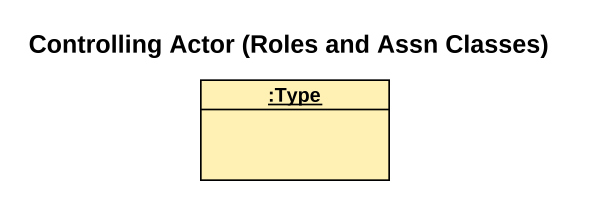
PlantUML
@startuml
title Controlling Actor (Roles and Assn Classes)
hide circle
hide empty members
object ":Type" as Type #FFF0B4
@enduml
